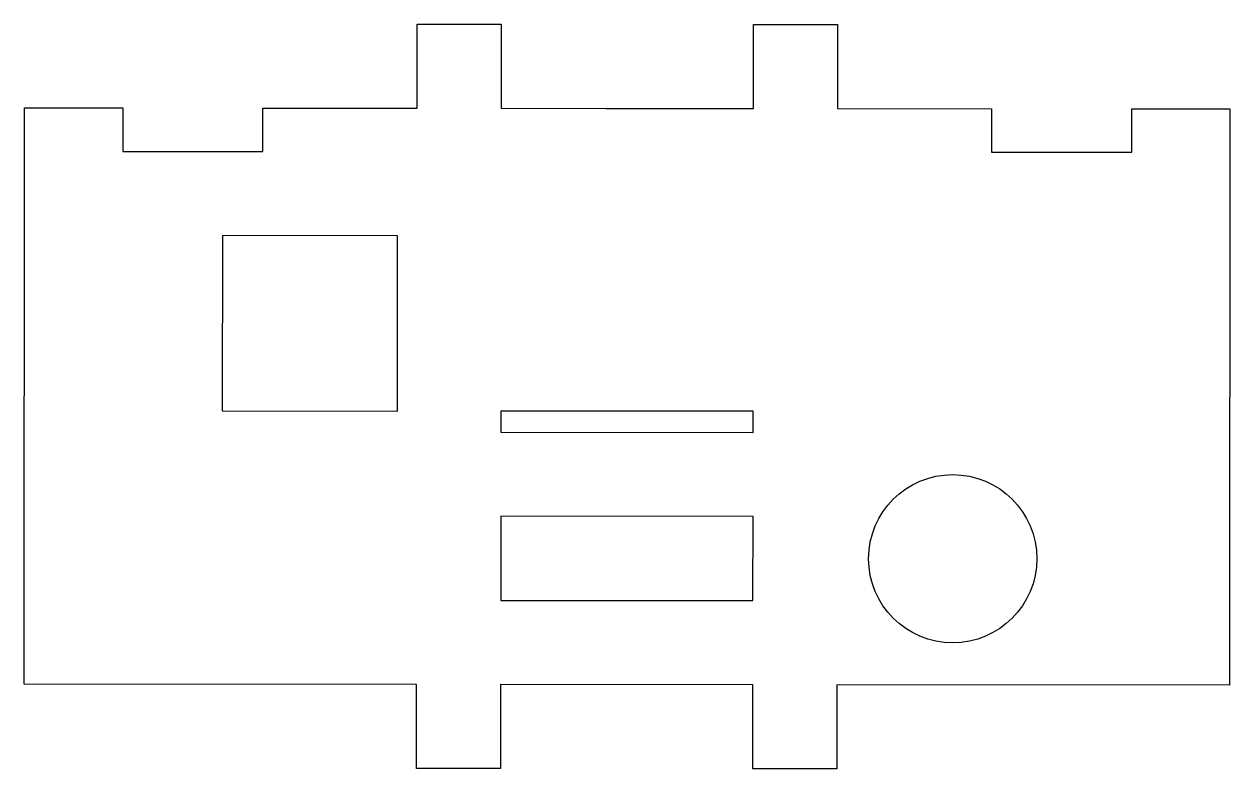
# Model space of a CAD drawing. Header units: millimetres. Extents: x 0 to 86, y 0 to 53.1.
import ezdxf

# ---------------------------------------------------------------- set-up
doc = ezdxf.new("R2010")
doc.units = ezdxf.units.MM
doc.header["$MEASUREMENT"] = 0
doc.layers.add('Default', color=178, linetype='Continuous', true_color=0x000000)

msp = doc.modelspace()

# ---------------------------------------------------------------- linework, layer by layer
at = {"layer": 'Default', "color": 4, "true_color": 0x00ffff}
msp.add_lwpolyline([(28, 6), (0, 6.024), (0.035, 47.124), (7.035, 47.118), (7.032, 44.018), (17.032, 44.009), (17.035, 47.109), (28.035, 47.1), (28.04, 53.1), (34.04, 53.095), (34.035, 47.095), (41.535, 47.089), (44.535, 47.086), (52.035, 47.08), (52.04, 53.08), (58.04, 53.074), (58.035, 47.074), (69.035, 47.065), (69.032, 43.965), (79.032, 43.957), (79.035, 47.057), (86.035, 47.051), (86, 5.951), (58, 5.974), (57.995, -0.026), (51.995, -0.02), (52, 5.98), (34, 5.995), (33.995, -0.005), (27.995, 0)], close=True, dxfattribs=at)
at = {"layer": 'Default', "color": 5, "true_color": 0x0000ff}
for points in [[(14.142, 25.512), (26.642, 25.501), (26.652, 38.001), (14.152, 38.012)], [(52.017, 25.48), (34.017, 25.495), (34.015, 23.995), (52.015, 23.98)], [(34.005, 11.995), (52.005, 11.98), (52.01, 17.98), (34.01, 17.995)]]:
    msp.add_lwpolyline(points, close=True, dxfattribs=at)
msp.add_circle((66.258, 14.967), 6, dxfattribs=at)

doc.saveas('drawing.dxf')
